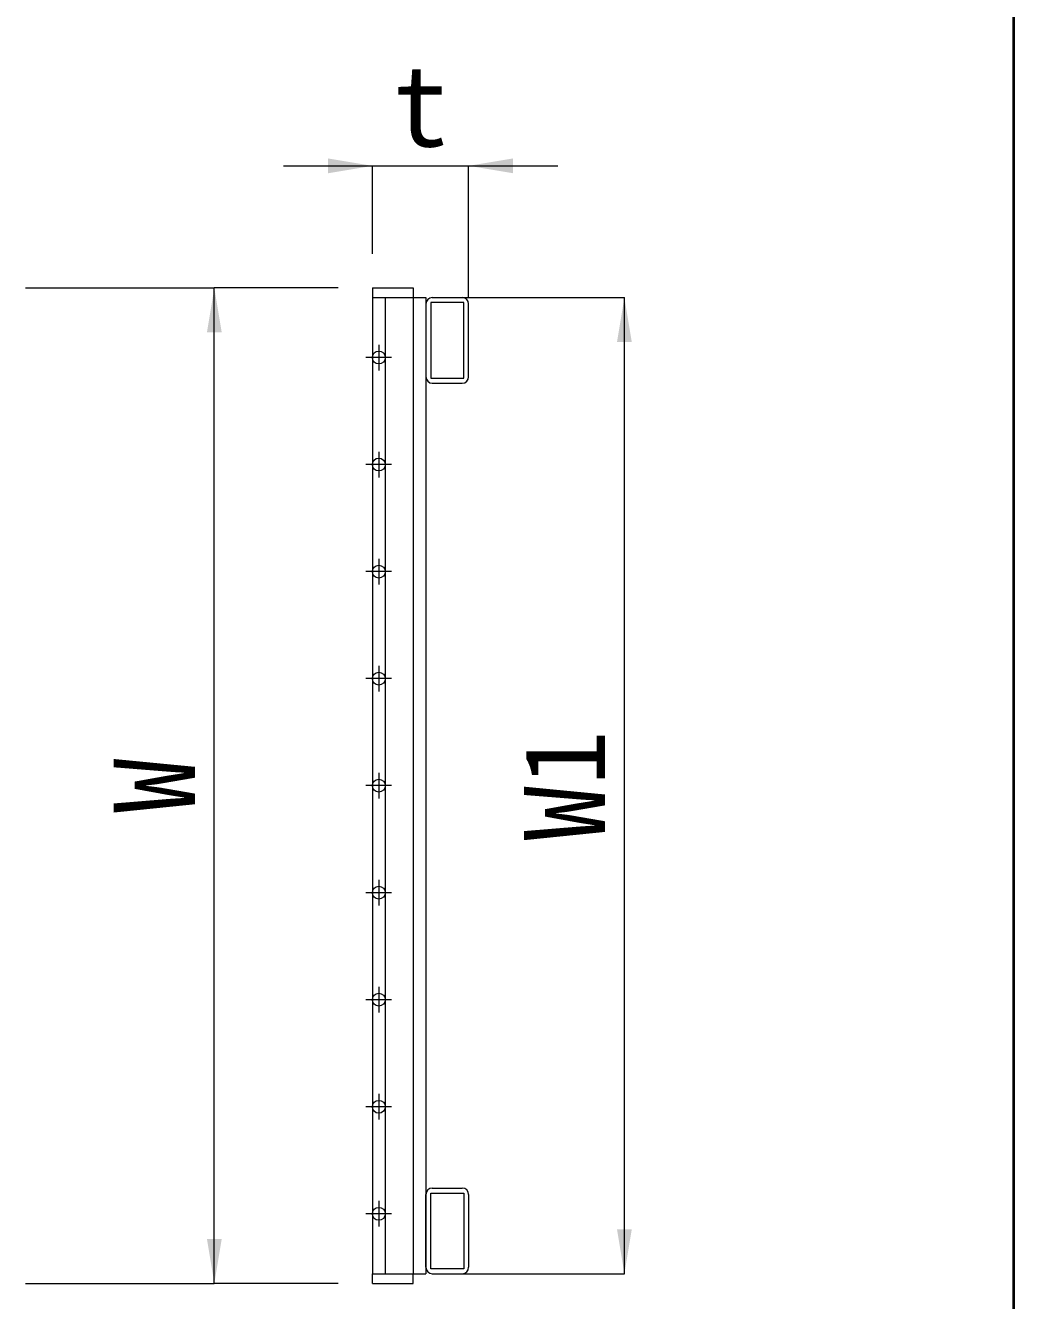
# Model space of a CAD drawing. Units: millimetres at full size, sheet at 1:30; details may follow other scales. Extents: x 19038 to 49388, y -43687 to -27642.
# Drawn here: x 28876 to 29338, y -29276 to -28681 of the extents above; entities that cross this region are included whole.
import ezdxf
from ezdxf.enums import TextEntityAlignment as Align

# ---------------------------------------------------------------- set-up
doc = ezdxf.new("R2010")
doc.units = ezdxf.units.MM
doc.header["$LTSCALE"] = 30
doc.linetypes.add('CHAIN', pattern=[18.5, 12, -1.5, 3.5, -1.5])
for name, color, linetype, lineweight in [('0_2', 7, 'Continuous', 9), ('図枠', 7, 'Continuous', 5), ('寸法線', 7, 'Continuous', 9), ('嵩上断面', 112, 'Continuous', 13), ('本体', 2, 'Continuous', 13)]:
    doc.layers.add(name, color=color, linetype=linetype, lineweight=lineweight)
doc.styles.add('ＭＳ ゴシック', font='')
doc.styles.get('ＭＳ ゴシック').set_extended_font_data('MS Gothic')

# ---------------------------------------------------------------- blocks, each defined once
blk = doc.blocks.new('filled_arrow')
at = {"color": 0, "linetype": 'Continuous', "lineweight": -2}
blk.add_solid([(7.5, 1.25), (0, 0), (7.5, -1.25)], dxfattribs=at)

msp = doc.modelspace()

# ---------------------------------------------------------------- linework, layer by layer
at = {"layer": '0_2', "lineweight": 13}
msp.add_line((29083.33, -28807.85), (29083.33, -28790.25), dxfattribs=at)
at = {"layer": '図枠', "lineweight": 40}
msp.add_line((29337.99, -28340.72), (29337.99, -32495.72), dxfattribs=at)
at = {"layer": '寸法線'}
for p, q in [((28996.73, -28746.37), (29124.93, -28746.37)), ((29038.33, -28787.4), (29038.33, -28746.37)), ((29083.33, -28792.4), (29083.33, -28746.37)), ((28876.19, -28803.4), (28964.45, -28803.4)), ((28964.45, -29268.4), (28964.45, -28803.4)), ((28964.45, -29268.4), (28964.45, -28803.4)), ((29022.33, -28803.4), (28964.45, -28803.4)), ((29079.33, -28807.9), (29156.12, -28807.9)), ((29156.12, -29263.9), (29156.12, -28807.9)), ((29079.33, -29263.9), (29156.12, -29263.9)), ((28876.19, -29268.4), (28964.45, -29268.4)), ((29022.33, -29268.4), (28964.45, -29268.4))]:
    msp.add_line(p, q, dxfattribs=at)
at = {"layer": '嵩上断面'}
for p, q in [((29066.33, -28807.9), (29080.33, -28807.9)), ((29063.33, -28810.9), (29063.33, -28844.9)), ((29083.33, -28844.9), (29083.33, -28810.9)), ((29066.33, -28847.9), (29080.33, -28847.9)), ((29066.33, -29223.9), (29080.33, -29223.9)), ((29063.33, -29260.9), (29063.33, -29226.9)), ((29083.33, -29226.9), (29083.33, -29260.9)), ((29066.33, -29263.9), (29080.33, -29263.9))]:
    msp.add_line(p, q, dxfattribs=at)
for points in [[(29065.63, -28845.6), (29081.03, -28845.6), (29081.03, -28810.2), (29065.63, -28810.2)], [(29065.63, -29226.2), (29081.03, -29226.2), (29081.03, -29261.6), (29065.63, -29261.6)]]:
    msp.add_lwpolyline(points, close=True, dxfattribs=at)
for centre, start, end in [((29066.33, -28810.9), 90, 180), ((29080.33, -28810.9), 0, 90), ((29066.33, -28844.9), 180, 270), ((29080.33, -28844.9), 270, 0), ((29066.33, -29226.9), 90, 180), ((29080.33, -29226.9), 0, 90), ((29066.33, -29260.9), 180, 270), ((29080.33, -29260.9), 270, 0)]:
    msp.add_arc(centre, 3, start, end, dxfattribs=at)
at = {"layer": '本体'}
for p, q in [((29038.33, -28803.4), (29038.33, -28807.9)), ((29038.33, -28803.4), (29057.33, -28803.4)), ((29038.33, -28807.9), (29063.33, -28807.9)), ((29038.33, -28807.9), (29038.33, -29263.9)), ((29044.33, -28807.9), (29044.33, -29263.9)), ((29057.33, -28803.4), (29057.33, -28807.9)), ((29057.33, -28807.9), (29057.33, -29263.9)), ((29063.33, -28807.9), (29063.33, -29263.9)), ((29038.33, -29263.9), (29063.33, -29263.9)), ((29038.33, -29268.4), (29038.33, -29263.9)), ((29057.33, -29268.4), (29057.33, -29263.9)), ((29038.33, -29268.4), (29057.33, -29268.4))]:
    msp.add_line(p, q, dxfattribs=at)
at = {"layer": '本体', "color": 1, "linetype": 'CHAIN'}
for p, q in [((29041.33, -28829.9), (29041.33, -28841.9)), ((29047.33, -28835.9), (29035.33, -28835.9)), ((29041.33, -28879.9), (29041.33, -28891.9)), ((29047.33, -28885.9), (29035.33, -28885.9)), ((29041.33, -28929.9), (29041.33, -28941.9)), ((29047.33, -28935.9), (29035.33, -28935.9)), ((29041.33, -28979.9), (29041.33, -28991.9)), ((29047.33, -28985.9), (29035.33, -28985.9)), ((29041.33, -29029.9), (29041.33, -29041.9)), ((29047.33, -29035.9), (29035.33, -29035.9)), ((29041.33, -29079.9), (29041.33, -29091.9)), ((29047.33, -29085.9), (29035.33, -29085.9)), ((29041.33, -29129.9), (29041.33, -29141.9)), ((29047.33, -29135.9), (29035.33, -29135.9)), ((29041.33, -29179.9), (29041.33, -29191.9)), ((29047.33, -29185.9), (29035.33, -29185.9)), ((29041.33, -29229.9), (29041.33, -29241.9)), ((29047.33, -29235.9), (29035.33, -29235.9))]:
    msp.add_line(p, q, dxfattribs=at)
at = {"layer": '本体'}
for centre in [(29041.33, -28835.9), (29041.33, -28885.9), (29041.33, -28935.9), (29041.33, -28985.9), (29041.33, -29035.9), (29041.33, -29085.9), (29041.33, -29135.9), (29041.33, -29185.9), (29041.33, -29235.9)]:
    msp.add_circle(centre, 3, dxfattribs=at)

# ---------------------------------------------------------------- block references
at = {"layer": '寸法線', "xscale": 2.77, "yscale": 2.77}
for p, rotation in [((29038.33, -28746.37), 180), ((28964.45, -28803.4), 270), ((28964.45, -28803.4), 270), ((29156.12, -28807.9), 270), ((29156.12, -29263.9), 90), ((28964.45, -29268.4), 90), ((28964.45, -29268.4), 90)]:
    msp.add_blockref('filled_arrow', p, dxfattribs=dict(at, rotation=rotation))
msp.add_blockref('filled_arrow', (29083.33, -28746.37), dxfattribs=at)

# ---------------------------------------------------------------- texts
at = {"layer": '寸法線', "style": 'ＭＳ ゴシック'}
msp.add_text('t', height=37.98, dxfattribs=at).set_placement((29060.83, -28718.37), align=Align.MIDDLE_CENTER)
for s, p in [('W1', (29128.12, -29035.9)), ('W', (28936.45, -29035.9)), ('W', (28936.45, -29035.9))]:
    msp.add_text(s, height=37.98, rotation=90, dxfattribs=at).set_placement(p, align=Align.MIDDLE_CENTER)

doc.saveas('drawing.dxf')
